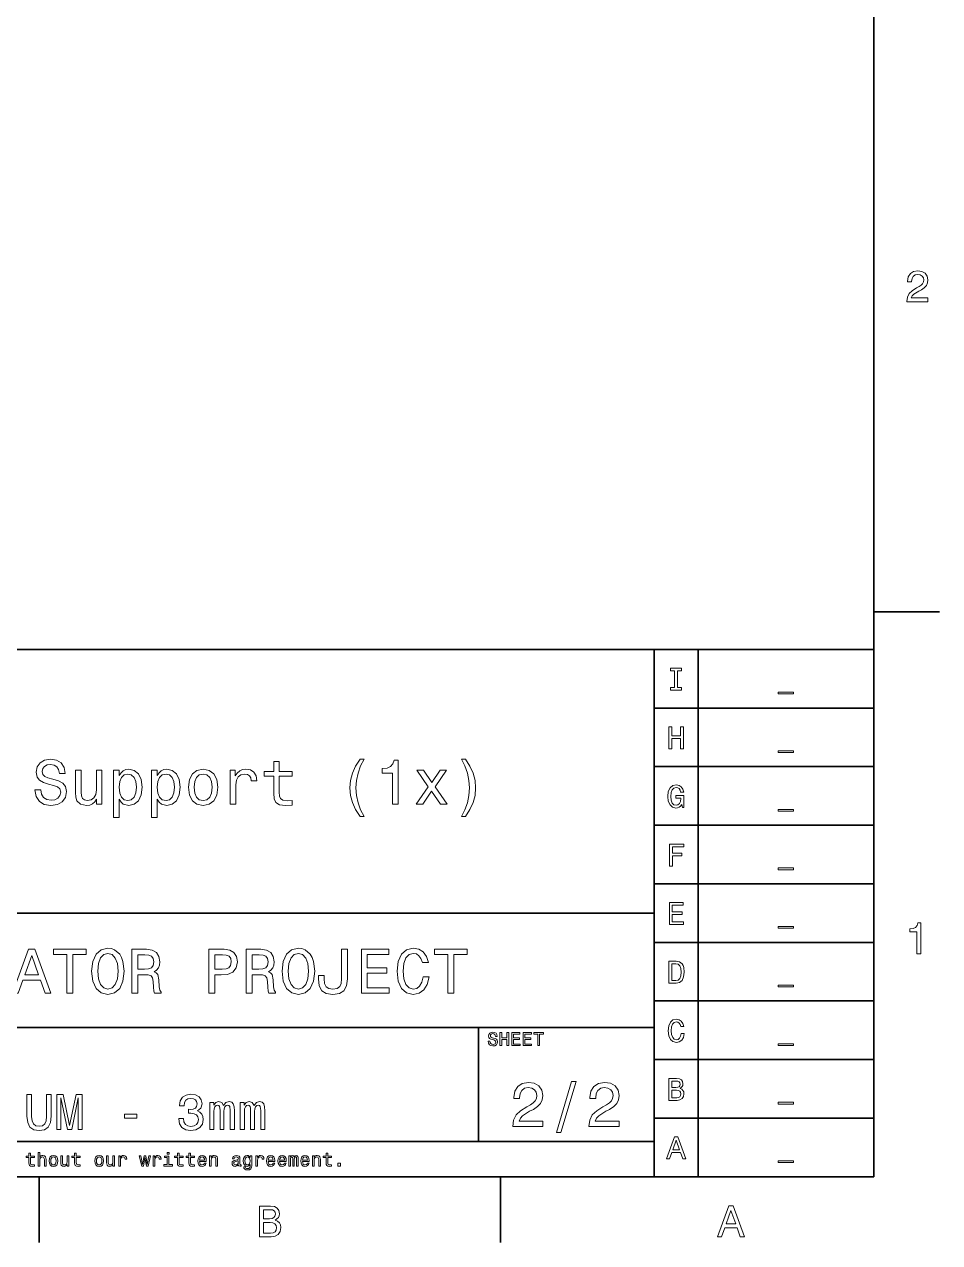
# Model space of a CAD drawing. Extents: x 0 to 420, y 0 to 297.
# Drawn here: x 313.3 to 417.5, y 2.5 to 141.1 of the extents above; entities that cross this region are included whole.
import ezdxf

# ---------------------------------------------------------------- set-up
doc = ezdxf.new("R2010")
doc.units = 0

msp = doc.modelspace()

# ---------------------------------------------------------------- linework, layer by layer
at = {"color": 7, "lineweight": 35}
for p, q in [((410, 10), (410, 287)), ((220, 70), (410, 70)), ((385, 10), (385, 70)), ((390, 10), (390, 70)), ((410, 70), (410, 10)), ((385, 63.333332), (410, 63.333332)), ((385, 56.666668), (410, 56.666668)), ((385, 50), (410, 50)), ((385, 43.333332), (410, 43.333332)), ((220, 40), (385, 40)), ((385, 36.666668), (410, 36.666668)), ((385, 30), (410, 30)), ((220, 27), (385, 27)), ((385, 23.333334), (410, 23.333334)), ((385, 16.666666), (410, 16.666666)), ((220, 14), (385, 14)), ((10, 10), (410, 10)), ((220, 10), (410, 10))]:
    msp.add_line(p, q, dxfattribs=at)
at = {"color": 7, "lineweight": 35, "ltscale": 0.1875}
for p, q in [((410, 74.300003), (417.5, 74.300003)), ((315, 10), (315, 2.5)), ((367.5, 10), (367.5, 2.5))]:
    msp.add_line(p, q, dxfattribs=at)
at = {"color": 7, "lineweight": 35, "ltscale": 0.325}
msp.add_line((365, 14), (365, 27), dxfattribs=at)
at = {"color": 7, "lineweight": 13}
for points in [[(413.76947, 109.566788), (416.175079, 109.566788), (416.175079, 110.000504), (414.273773, 110.000504), (414.3797, 110.237534), (414.561249, 110.434219), (415.121033, 110.79229), (415.418579, 110.943588), (415.751434, 111.160446), (415.988464, 111.412613), (416.124634, 111.710159), (416.175079, 112.048058), (416.089355, 112.471687), (415.852325, 112.804543), (415.489197, 113.016357), (415.020172, 113.092003), (414.536041, 113.006271), (414.167877, 112.769234), (413.930847, 112.390999), (413.850159, 111.891716), (413.850159, 111.821114), (414.309082, 111.821114), (414.309082, 111.861458), (414.354462, 112.204399), (414.490631, 112.456558), (414.707489, 112.617943), (414.994965, 112.673416), (415.287476, 112.622986), (415.504333, 112.496902), (415.645538, 112.300217), (415.695984, 112.053101), (415.660675, 111.821114), (415.56485, 111.624428), (415.403473, 111.452957), (415.181549, 111.301659), (414.884003, 111.140274), (414.389771, 110.827591), (414.041779, 110.494743), (413.835022, 110.091286), (413.76947, 109.581917)], [(387.33429, 65.659821), (386.873199, 65.659821), (386.873199, 65.357224), (388.126801, 65.357224), (388.126801, 65.659821), (387.66571, 65.659821), (387.66571, 67.554626), (388.126801, 67.554626), (388.126801, 67.857224), (386.873199, 67.857224), (386.873199, 67.554626), (387.33429, 67.554626)], [(399.132568, 65.140724), (399.132568, 64.938995), (400.867432, 64.938995), (400.867432, 65.140724)], [(386.664276, 58.690563), (386.999298, 58.690563), (386.999298, 59.864914), (388.000732, 59.864914), (388.000732, 58.690563), (388.332123, 58.690563), (388.332123, 61.190563), (388.000732, 61.190563), (388.000732, 60.171112), (386.999298, 60.171112), (386.999298, 61.190563), (386.664276, 61.190563)], [(399.132568, 58.474064), (399.132568, 58.272335), (400.867432, 58.272335), (400.867432, 58.474064)], [(315.187317, 54.030979), (314.531677, 54.030979), (314.675781, 53.267288), (315.036011, 52.70533), (315.590759, 52.366714), (316.340027, 52.244236), (317.082123, 52.359509), (317.636871, 52.67651), (317.989899, 53.17363), (318.119568, 53.82925), (318.011505, 54.420029), (317.708923, 54.801872), (317.218994, 55.054031), (316.563385, 55.241352), (316.001434, 55.378242), (315.634003, 55.536743), (315.425049, 55.767288), (315.360229, 56.127522), (315.425049, 56.451729), (315.612366, 56.696686), (315.900574, 56.862389), (316.296814, 56.920029), (316.700256, 56.84798), (317.017273, 56.653458), (317.226196, 56.32925), (317.327087, 55.889767), (317.982697, 55.889767), (317.982697, 55.904179), (317.867432, 56.581409), (317.528809, 57.085732), (316.995667, 57.402737), (316.275208, 57.510807), (315.62677, 57.402737), (315.122467, 57.100143), (314.798248, 56.631844), (314.682983, 56.026657), (314.776642, 55.486309), (315.050415, 55.118874), (315.482697, 54.873917), (316.073486, 54.6866), (316.657043, 54.520893), (317.096527, 54.362389), (317.363098, 54.131844), (317.456757, 53.757202), (317.3703, 53.375359), (317.146973, 53.087173), (316.80835, 52.907059), (316.368866, 52.849422), (315.878937, 52.928673), (315.504303, 53.159222), (315.266541, 53.533859)], [(341.707489, 55.579971), (341.707489, 53.64193), (341.750702, 53.015129), (341.952454, 52.582851), (342.355896, 52.330688), (343.040344, 52.244236), (343.789612, 52.280258), (343.789612, 52.827808), (343.242065, 52.78458), (342.744934, 52.842216), (342.478394, 53.022331), (342.363098, 53.324928), (342.341492, 53.75), (342.341492, 55.579971), (343.789612, 55.579971), (343.789612, 56.120316), (342.341492, 56.120316), (342.341492, 57.251438), (341.707489, 57.251438), (341.707489, 56.120316), (340.612396, 56.120316), (340.612396, 55.579971)], [(351.548981, 50.990631), (352.002869, 50.990631), (351.592224, 51.754322), (351.304016, 52.554031), (351.123901, 53.396973), (351.066284, 54.247116), (351.123901, 55.09726), (351.304016, 55.932995), (351.592224, 56.739914), (352.002869, 57.503601), (351.548981, 57.503601), (351.023041, 56.711094), (350.655609, 55.925793), (350.439484, 55.104465), (350.374634, 54.247116), (350.439484, 53.382565), (350.655609, 52.568443), (351.023041, 51.783138)], [(355.23053, 52.381123), (355.886169, 52.381123), (355.886169, 57.417145), (355.39624, 57.417145), (355.266571, 56.977665), (355.007202, 56.682274), (354.610962, 56.509365), (354.063385, 56.451729), (354.063385, 55.940201), (355.23053, 55.940201)], [(363.515839, 50.990631), (364.034576, 51.783138), (364.402008, 52.568443), (364.618134, 53.382565), (364.690186, 54.247116), (364.618134, 55.104465), (364.402008, 55.925793), (364.034576, 56.711094), (363.515839, 57.503601), (363.061951, 57.503601), (363.465393, 56.739914), (363.753601, 55.932995), (363.926514, 55.09726), (363.991333, 54.247116), (363.926514, 53.396973), (363.753601, 52.554031), (363.458191, 51.754322), (363.061951, 50.990631)], [(322.154175, 56.25), (321.520142, 56.25), (321.520142, 54.016571), (321.44812, 53.497837), (321.239166, 53.123196), (320.914978, 52.892651), (320.489899, 52.820602), (320.151276, 52.878242), (319.93515, 53.051151), (319.812653, 53.346542), (319.783844, 53.764408), (319.783844, 56.25), (319.149841, 56.25), (319.149841, 53.706772), (319.171448, 53.195244), (319.30835, 52.770172), (319.726196, 52.381123), (320.39624, 52.244236), (320.75647, 52.294666), (321.066254, 52.424351), (321.332825, 52.647694), (321.548981, 52.971901), (321.548981, 52.381123), (322.154175, 52.381123)], [(324.106628, 55.652016), (324.106628, 56.25), (323.472595, 56.25), (323.472595, 50.882565), (324.106628, 50.882565), (324.106628, 52.971901), (324.329956, 52.633286), (324.582123, 52.409943), (325.216125, 52.244236), (325.82132, 52.381123), (326.296814, 52.791786), (326.606628, 53.440201), (326.721893, 54.319164), (326.606628, 55.190922), (326.296814, 55.839336), (325.82132, 56.242794), (325.216125, 56.386887), (324.8703, 56.343658), (324.574921, 56.206772), (324.322754, 55.976223)], [(325.108063, 52.8134), (324.682983, 52.907059), (324.373169, 53.195244), (324.17865, 53.663544), (324.113831, 54.319164), (324.17865, 54.967579), (324.373169, 55.435879), (324.682983, 55.716858), (325.108063, 55.817722), (325.497101, 55.716858), (325.806915, 55.428673), (326.001434, 54.960373), (326.073486, 54.319164), (326.001434, 53.67075), (325.806915, 53.195244), (325.497101, 52.907059)], [(328.443787, 55.652016), (328.443787, 56.25), (327.809784, 56.25), (327.809784, 50.882565), (328.443787, 50.882565), (328.443787, 52.971901), (328.667145, 52.633286), (328.919312, 52.409943), (329.553314, 52.244236), (330.158478, 52.381123), (330.634003, 52.791786), (330.943787, 53.440201), (331.059082, 54.319164), (330.943787, 55.190922), (330.634003, 55.839336), (330.158478, 56.242794), (329.553314, 56.386887), (329.207489, 56.343658), (328.912079, 56.206772), (328.659943, 55.976223)], [(329.445221, 52.8134), (329.020172, 52.907059), (328.710358, 53.195244), (328.515839, 53.663544), (328.450989, 54.319164), (328.515839, 54.967579), (328.710358, 55.435879), (329.020172, 55.716858), (329.445221, 55.817722), (329.83429, 55.716858), (330.144073, 55.428673), (330.338593, 54.960373), (330.410645, 54.319164), (330.338593, 53.67075), (330.144073, 53.195244), (329.83429, 52.907059)], [(331.995667, 54.311958), (332.110931, 53.432995), (332.442352, 52.78458), (332.968292, 52.381123), (333.674347, 52.244236), (334.373199, 52.381123), (334.899109, 52.777374), (335.23053, 53.425793), (335.353027, 54.311958), (335.23053, 55.190922), (334.899109, 55.846542), (334.373199, 56.242794), (333.674347, 56.386887), (332.968292, 56.242794), (332.442352, 55.839336), (332.110931, 55.190922)], [(332.644073, 54.319164), (332.708923, 54.967579), (332.910645, 55.435879), (333.234863, 55.72406), (333.674347, 55.824928), (334.106628, 55.72406), (334.430817, 55.443081), (334.632568, 54.967579), (334.70459, 54.319164), (334.632568, 53.663544), (334.430817, 53.188038), (334.106628, 52.899853), (333.674347, 52.806194), (333.234863, 52.899853), (332.910645, 53.188038), (332.708923, 53.663544)], [(336.757904, 52.381123), (337.391907, 52.381123), (337.391907, 54.592937), (337.456757, 55.12608), (337.651276, 55.507923), (337.968292, 55.738472), (338.393372, 55.817722), (338.710358, 55.767288), (338.94812, 55.623199), (339.092224, 55.378242), (339.142639, 55.046829), (339.783844, 55.046829), (339.697388, 55.630402), (339.459656, 56.048271), (339.063385, 56.30043), (338.523041, 56.386887), (338.155609, 56.32925), (337.838623, 56.185158), (337.557617, 55.940201), (337.33429, 55.608788), (337.33429, 56.25), (336.757904, 56.25)], [(358.667145, 52.381123), (359.661377, 53.886887), (360.684418, 52.381123), (361.44812, 52.381123), (360.064819, 54.376801), (361.368866, 56.25), (360.634003, 56.25), (359.690186, 54.8451), (358.746399, 56.25), (357.997101, 56.25), (359.279541, 54.369595), (357.925049, 52.381123)], [(388.159241, 52.35891), (388.220459, 52.023895), (388.400574, 52.023895), (388.400574, 53.37476), (387.489197, 53.37476), (387.489197, 53.068565), (388.051147, 53.068565), (388.051147, 53.046951), (388.007935, 52.715538), (387.89267, 52.470581), (387.716156, 52.315681), (387.496399, 52.265251), (387.251434, 52.33009), (387.060516, 52.524616), (386.938049, 52.845222), (386.894806, 53.284702), (386.934448, 53.720581), (387.056915, 54.041187), (387.251434, 54.23571), (387.514404, 54.304153), (387.694519, 54.268131), (387.842224, 54.167267), (387.950287, 53.997959), (388.011536, 53.771015), (388.368164, 53.771015), (388.274506, 54.116837), (388.097992, 54.376202), (387.849426, 54.534702), (387.536041, 54.592339), (387.125366, 54.502281), (386.815552, 54.239311), (386.617432, 53.825047), (386.548981, 53.273895), (386.617432, 52.719139), (386.815552, 52.304874), (387.107361, 52.041908), (387.474792, 51.955452), (387.680115, 51.984268), (387.863831, 52.056316), (388.022339, 52.182396)], [(399.132568, 51.807396), (399.132568, 51.605667), (400.867432, 51.605667), (400.867432, 51.807396)], [(386.761536, 45.357231), (387.096558, 45.357231), (387.096558, 46.506367), (388.148407, 46.506367), (388.148407, 46.805359), (387.096558, 46.805359), (387.096558, 47.554638), (388.389771, 47.554638), (388.389771, 47.857231), (386.761536, 47.857231)], [(399.132568, 45.140732), (399.132568, 44.939003), (400.867432, 44.939003), (400.867432, 45.140732)], [(386.74353, 38.690563), (388.328522, 38.690563), (388.328522, 38.993156), (387.074921, 38.993156), (387.074921, 39.839699), (388.19165, 39.839699), (388.19165, 40.138691), (387.074921, 40.138691), (387.074921, 40.88797), (388.299713, 40.88797), (388.299713, 41.190563), (386.74353, 41.190563)], [(414.909241, 35.366787), (415.368164, 35.366787), (415.368164, 38.892002), (415.025208, 38.892002), (414.934448, 38.584366), (414.752899, 38.377594), (414.475525, 38.256557), (414.092224, 38.216209), (414.092224, 37.858143), (414.909241, 37.858143)], [(399.132568, 38.474064), (399.132568, 38.272335), (400.867432, 38.272335), (400.867432, 38.474064)], [(311.966858, 30.881124), (312.6297, 30.881124), (313.15564, 32.350864), (315.151306, 32.350864), (315.677246, 30.881124), (316.354462, 30.881124), (314.524506, 35.888329), (313.789642, 35.888329)], [(313.386169, 32.963257), (314.157074, 35.16787), (314.927948, 32.963257)], [(318.162842, 30.881124), (318.825653, 30.881124), (318.825653, 35.275936), (320.338623, 35.275936), (320.338623, 35.881126), (316.64267, 35.881126), (316.64267, 35.275936), (318.162842, 35.275936)], [(320.979828, 33.381126), (321.109528, 32.257206), (321.484161, 31.428675), (322.067719, 30.917147), (322.831421, 30.744236), (323.587891, 30.917147), (324.17868, 31.428675), (324.546112, 32.257206), (324.683014, 33.381126), (324.546112, 34.497841), (324.387604, 34.951729), (324.17868, 35.32637), (323.587891, 35.837898), (323.227661, 35.967579), (322.831421, 36.018013), (322.060516, 35.837898), (321.476959, 35.333572), (321.109528, 34.505043)], [(321.671478, 33.381126), (321.750732, 34.252884), (321.988464, 34.894093), (322.355927, 35.283142), (322.831421, 35.420029), (323.299713, 35.283142), (323.667145, 34.886887), (323.904907, 34.245678), (323.991364, 33.381126), (323.904907, 32.509365), (323.667145, 31.868156), (323.299713, 31.479107), (322.831421, 31.349424), (322.355927, 31.479107), (321.988464, 31.868156), (321.750732, 32.502163)], [(325.561951, 30.881124), (326.231995, 30.881124), (326.231995, 32.992077), (326.916443, 32.992077), (327.420746, 32.970463), (327.737762, 32.869598), (327.910675, 32.631844), (327.982727, 32.206772), (328.018738, 31.558357), (328.061951, 31.133286), (328.148438, 30.881124), (328.904907, 30.881124), (328.904907, 31.018013), (328.739197, 31.219742), (328.68158, 31.594381), (328.631134, 32.401299), (328.508667, 32.999279), (328.342957, 33.1866), (328.083588, 33.323486), (328.371765, 33.503601), (328.573486, 33.755764), (328.703186, 34.072765), (328.746399, 34.454613), (328.645538, 35.059799), (328.357361, 35.513687), (327.881836, 35.787464), (327.233429, 35.881126), (325.561951, 35.881126)], [(327.046112, 35.268734), (327.485596, 35.225506), (327.79541, 35.088615), (327.989929, 34.836456), (328.054749, 34.440201), (327.982727, 34.022335), (327.788208, 33.770172), (327.456787, 33.640491), (327.002899, 33.604469), (326.231995, 33.604469), (326.231995, 35.268734)], [(334.322784, 30.881124), (334.985596, 30.881124), (334.985596, 32.992077), (335.720459, 32.992077), (336.462555, 33.028099), (337.053314, 33.280258), (337.435181, 33.770172), (337.56485, 34.440201), (337.463989, 35.059799), (337.175812, 35.513687), (336.700287, 35.787464), (336.05188, 35.881126), (334.322784, 35.881126)], [(335.871765, 35.268734), (336.304047, 35.225506), (336.621033, 35.088615), (336.80838, 34.836456), (336.873199, 34.440201), (336.801147, 34.022335), (336.606628, 33.770172), (336.275238, 33.640491), (335.82135, 33.604469), (334.985596, 33.604469), (334.985596, 35.268734)], [(338.573486, 30.881124), (339.24353, 30.881124), (339.24353, 32.992077), (339.927979, 32.992077), (340.432281, 32.970463), (340.749298, 32.869598), (340.922211, 32.631844), (340.994263, 32.206772), (341.030273, 31.558357), (341.073486, 31.133286), (341.159943, 30.881124), (341.916443, 30.881124), (341.916443, 31.018013), (341.750732, 31.219742), (341.693085, 31.594381), (341.64267, 32.401299), (341.520172, 32.999279), (341.354492, 33.1866), (341.095123, 33.323486), (341.383301, 33.503601), (341.585022, 33.755764), (341.714722, 34.072765), (341.757935, 34.454613), (341.657074, 35.059799), (341.368896, 35.513687), (340.893372, 35.787464), (340.244965, 35.881126), (338.573486, 35.881126)], [(340.057648, 35.268734), (340.497131, 35.225506), (340.806915, 35.088615), (341.001465, 34.836456), (341.066284, 34.440201), (340.994263, 34.022335), (340.799713, 33.770172), (340.468323, 33.640491), (340.014404, 33.604469), (339.24353, 33.604469), (339.24353, 35.268734)], [(342.66571, 33.381126), (342.79541, 32.257206), (343.170044, 31.428675), (343.753601, 30.917147), (344.517303, 30.744236), (345.273804, 30.917147), (345.864563, 31.428675), (346.231995, 32.257206), (346.368896, 33.381126), (346.231995, 34.497841), (346.073486, 34.951729), (345.864563, 35.32637), (345.273804, 35.837898), (344.913574, 35.967579), (344.517303, 36.018013), (343.746399, 35.837898), (343.162842, 35.333572), (342.79541, 34.505043)], [(343.357361, 33.381126), (343.436615, 34.252884), (343.674377, 34.894093), (344.041809, 35.283142), (344.517303, 35.420029), (344.985596, 35.283142), (345.353027, 34.886887), (345.59079, 34.245678), (345.677246, 33.381126), (345.59079, 32.509365), (345.353027, 31.868156), (344.985596, 31.479107), (344.517303, 31.349424), (344.041809, 31.479107), (343.674377, 31.868156), (343.436615, 32.502163)], [(349.430847, 32.538185), (349.380432, 32.005043), (349.229126, 31.637609), (348.919312, 31.414267), (348.443817, 31.349424), (347.975525, 31.414267), (347.66571, 31.623199), (347.485596, 31.990635), (347.435181, 32.523777), (347.449585, 32.884007), (346.801178, 32.884007), (346.786743, 32.516571), (346.87323, 31.71686), (347.16861, 31.162104), (347.680115, 30.852306), (348.436615, 30.744236), (349.185883, 30.852306), (349.697418, 31.162104), (349.992798, 31.709654), (350.086487, 32.509365), (350.086487, 35.881126), (349.430847, 35.881126)], [(351.67868, 30.881124), (354.848724, 30.881124), (354.848724, 31.486311), (352.341522, 31.486311), (352.341522, 33.179394), (354.574951, 33.179394), (354.574951, 33.777378), (352.341522, 33.777378), (352.341522, 35.275936), (354.791077, 35.275936), (354.791077, 35.881126), (351.67868, 35.881126)], [(358.695984, 32.739914), (358.55188, 32.134727), (358.314148, 31.70245), (357.982727, 31.435879), (357.593689, 31.349424), (357.125366, 31.479107), (356.757935, 31.868156), (356.513, 32.502163), (356.433716, 33.381126), (356.513, 34.252884), (356.750732, 34.894093), (357.118164, 35.283142), (357.593689, 35.420029), (357.939514, 35.347984), (358.234894, 35.146255), (358.465424, 34.822048), (358.623932, 34.375362), (359.30838, 34.375362), (359.092224, 35.059799), (358.71759, 35.578529), (358.206055, 35.902737), (357.593689, 36.018013), (356.829987, 35.837898), (356.246399, 35.333572), (355.871765, 34.505043), (355.742096, 33.381126), (355.871765, 32.257206), (356.246399, 31.428675), (356.829987, 30.917147), (357.593689, 30.744236), (358.263702, 30.881124), (358.804047, 31.262968), (359.185883, 31.889771), (359.387634, 32.739914)], [(361.534607, 30.881124), (362.197418, 30.881124), (362.197418, 35.275936), (363.710388, 35.275936), (363.710388, 35.881126), (360.014404, 35.881126), (360.014404, 35.275936), (361.534607, 35.275936)], [(387.496399, 34.523895), (386.664276, 34.523895), (386.664276, 32.023895), (387.496399, 32.023895), (387.889038, 32.103146), (388.180847, 32.344501), (388.360962, 32.737152), (388.425812, 33.273895), (388.368164, 33.821445), (388.296112, 34.037582), (388.195251, 34.210495), (387.903473, 34.444645), (387.712555, 34.502281)], [(387.471191, 34.224903), (387.744965, 34.170868), (387.932281, 34.005165), (388.043945, 33.709774), (388.079987, 33.273895), (388.040344, 32.852425), (387.92868, 32.557037), (387.737762, 32.380524), (387.471191, 32.322887), (386.999298, 32.322887), (386.999298, 34.224903)], [(399.132568, 31.807396), (399.132568, 31.605667), (400.867432, 31.605667), (400.867432, 31.807396)], [(388.083588, 26.286623), (388.011536, 25.984028), (387.89267, 25.767891), (387.726959, 25.634605), (387.53244, 25.591377), (387.298279, 25.656219), (387.114563, 25.850742), (386.992065, 26.167746), (386.952454, 26.607227), (386.992065, 27.043106), (387.110962, 27.363712), (387.294678, 27.558235), (387.53244, 27.62668), (387.705322, 27.590656), (387.853027, 27.489792), (387.968292, 27.327688), (388.047546, 27.104345), (388.389771, 27.104345), (388.281708, 27.446564), (388.094391, 27.705931), (387.838623, 27.868034), (387.53244, 27.925671), (387.150574, 27.835613), (386.858795, 27.583452), (386.671478, 27.169188), (386.606628, 26.607227), (386.671478, 26.045267), (386.858795, 25.631002), (387.150574, 25.375238), (387.53244, 25.288784), (387.867432, 25.357227), (388.137604, 25.548149), (388.328522, 25.861549), (388.429413, 26.286623)], [(366.309082, 25.413544), (366.112396, 25.413544), (366.155609, 25.184437), (366.263702, 25.015848), (366.430115, 24.914265), (366.654907, 24.87752), (366.877533, 24.912102), (367.043945, 25.007204), (367.149841, 25.15634), (367.188751, 25.353025), (367.156342, 25.530258), (367.065552, 25.644812), (366.918579, 25.720461), (366.721893, 25.776655), (366.553314, 25.817722), (366.443085, 25.865273), (366.380402, 25.934437), (366.360962, 26.042505), (366.380402, 26.139769), (366.436584, 26.213255), (366.523041, 26.262968), (366.641937, 26.280258), (366.76297, 26.258644), (366.858063, 26.200287), (366.920746, 26.103025), (366.951019, 25.97118), (367.147705, 25.97118), (367.147705, 25.975504), (367.113098, 26.178673), (367.011536, 26.329969), (366.851593, 26.425072), (366.635437, 26.457491), (366.440918, 26.425072), (366.289612, 26.334293), (366.192352, 26.193804), (366.157776, 26.012247), (366.185883, 25.850143), (366.268005, 25.739912), (366.397705, 25.666426), (366.574921, 25.610229), (366.75, 25.560518), (366.881836, 25.512968), (366.961823, 25.443804), (366.989899, 25.331411), (366.963989, 25.216858), (366.896973, 25.130402), (366.79538, 25.076368), (366.663544, 25.059076), (366.516571, 25.082851), (366.404175, 25.152016), (366.332855, 25.264408)], [(367.450287, 24.918587), (367.651306, 24.918587), (367.651306, 25.623198), (368.252167, 25.623198), (368.252167, 24.918587), (368.451019, 24.918587), (368.451019, 26.418587), (368.252167, 26.418587), (368.252167, 25.806915), (367.651306, 25.806915), (367.651306, 26.418587), (367.450287, 26.418587)], [(368.798981, 24.918587), (369.75, 24.918587), (369.75, 25.100143), (368.997833, 25.100143), (368.997833, 25.608068), (369.667877, 25.608068), (369.667877, 25.787462), (368.997833, 25.787462), (368.997833, 26.23703), (369.732697, 26.23703), (369.732697, 26.418587), (368.798981, 26.418587)], [(370.100159, 24.918587), (371.051147, 24.918587), (371.051147, 25.100143), (370.298981, 25.100143), (370.298981, 25.608068), (370.969025, 25.608068), (370.969025, 25.787462), (370.298981, 25.787462), (370.298981, 26.23703), (371.033875, 26.23703), (371.033875, 26.418587), (370.100159, 26.418587)], [(371.755768, 24.918587), (371.95462, 24.918587), (371.95462, 26.23703), (372.408508, 26.23703), (372.408508, 26.418587), (371.299713, 26.418587), (371.299713, 26.23703), (371.755768, 26.23703)], [(399.132568, 25.14073), (399.132568, 24.939001), (400.867432, 24.939001), (400.867432, 25.14073)], [(373.876068, 15.030259), (374.373199, 15.030259), (376.116699, 20.837175), (375.612396, 20.837175)], [(387.950287, 20.041426), (388.202454, 20.250359), (388.267303, 20.39085), (388.28891, 20.563761), (388.242065, 20.833933), (388.101593, 21.028458), (387.874634, 21.147333), (387.557648, 21.190561), (386.667877, 21.190561), (386.667877, 18.690561), (387.608063, 18.690561), (387.943085, 18.740993), (388.19165, 18.888687), (388.346558, 19.122837), (388.400574, 19.43984), (388.368164, 19.652376), (388.281708, 19.82889), (388.141205, 19.958572)], [(387.489197, 20.153097), (386.999298, 20.153097), (386.999298, 20.891569), (387.518005, 20.891569), (387.712555, 20.869957), (387.849426, 20.805115), (387.932281, 20.693443), (387.96109, 20.527737), (387.92868, 20.36203), (387.842224, 20.246758), (387.694519, 20.174711)], [(368.904907, 15.700288), (372.341492, 15.700288), (372.341492, 16.319885), (369.625366, 16.319885), (369.776642, 16.658501), (370.036011, 16.939482), (370.835724, 17.451008), (371.260803, 17.667147), (371.736298, 17.976944), (372.074921, 18.337175), (372.26944, 18.762247), (372.341492, 19.244957), (372.219025, 19.850143), (371.880402, 20.325647), (371.361664, 20.628242), (370.69165, 20.736311), (370, 20.613832), (369.47406, 20.275215), (369.135437, 19.734871), (369.020172, 19.021614), (369.020172, 18.92075), (369.675781, 18.92075), (369.675781, 18.978386), (369.740631, 19.4683), (369.93515, 19.828529), (370.244965, 20.059078), (370.655609, 20.138329), (371.073486, 20.066282), (371.38327, 19.886166), (371.585022, 19.605186), (371.657043, 19.252161), (371.606628, 18.92075), (371.469727, 18.639769), (371.239197, 18.394812), (370.92218, 18.178675), (370.497101, 17.948126), (369.791077, 17.50144), (369.293945, 17.025936), (368.998566, 16.449568), (368.904907, 15.721902)], [(377.579254, 15.700288), (381.015839, 15.700288), (381.015839, 16.319885), (378.299713, 16.319885), (378.451019, 16.658501), (378.710358, 16.939482), (379.510071, 17.451008), (379.93515, 17.667147), (380.410645, 17.976944), (380.749268, 18.337175), (380.943787, 18.762247), (381.015839, 19.244957), (380.893372, 19.850143), (380.554749, 20.325647), (380.036011, 20.628242), (379.365997, 20.736311), (378.674347, 20.613832), (378.148407, 20.275215), (377.809784, 19.734871), (377.694519, 19.021614), (377.694519, 18.92075), (378.350128, 18.92075), (378.350128, 18.978386), (378.414978, 19.4683), (378.609497, 19.828529), (378.919312, 20.059078), (379.329956, 20.138329), (379.747833, 20.066282), (380.057617, 19.886166), (380.259369, 19.605186), (380.331421, 19.252161), (380.280975, 18.92075), (380.144073, 18.639769), (379.913544, 18.394812), (379.596527, 18.178675), (379.171478, 17.948126), (378.465424, 17.50144), (377.968292, 17.025936), (377.672913, 16.449568), (377.579254, 15.721902)], [(387.568451, 18.989553), (386.999298, 18.989553), (386.999298, 19.850504), (387.536041, 19.850504), (387.76297, 19.825287), (387.925079, 19.74964), (388.022339, 19.619957), (388.054749, 19.432636), (388.022339, 19.234509), (387.932281, 19.097622), (387.780975, 19.014769)], [(313.622467, 16.881844), (313.703156, 16.161383), (313.956757, 15.648415), (314.38327, 15.354466), (314.999969, 15.25072), (315.610931, 15.354466), (316.037445, 15.648415), (316.291046, 16.155619), (316.377502, 16.881844), (316.377502, 19.360229), (315.841492, 19.360229), (315.841492, 16.853025), (315.789612, 16.363111), (315.633972, 16.011528), (315.368866, 15.804034), (314.999969, 15.73487), (314.619568, 15.804034), (314.354462, 16.011528), (314.198822, 16.357349), (314.15271, 16.853025), (314.15271, 19.360229), (313.622467, 19.360229)], [(317.028809, 15.36023), (317.472595, 15.36023), (317.472595, 18.991354), (318.221893, 15.36023), (318.71756, 15.36023), (319.46109, 18.991354), (319.46109, 15.36023), (319.910645, 15.36023), (319.910645, 19.360229), (319.207458, 19.360229), (318.469727, 15.832853), (317.737732, 19.360229), (317.028809, 19.360229)], [(330.89624, 16.616714), (330.89624, 16.576368), (330.988464, 16.023054), (331.259338, 15.608069), (331.685852, 15.342939), (332.250702, 15.244957), (332.850128, 15.342939), (333.299683, 15.596541), (333.587891, 16), (333.69162, 16.518732), (333.645508, 16.858789), (333.518707, 17.135447), (333.311218, 17.348703), (333.034576, 17.504322), (333.40921, 17.815561), (333.541779, 18.311239), (333.455322, 18.760807), (333.207458, 19.100864), (332.804016, 19.314121), (332.250702, 19.38905), (331.731964, 19.296829), (331.33429, 19.043228), (331.074921, 18.639769), (330.988464, 18.103746), (330.988464, 18.0634), (331.501434, 18.0634), (331.547546, 18.432276), (331.697388, 18.697407), (331.939453, 18.858789), (332.27951, 18.916426), (332.579224, 18.870317), (332.798248, 18.749279), (332.930817, 18.553314), (332.982697, 18.288185), (332.930817, 18.005764), (332.79248, 17.815561), (332.550415, 17.700289), (332.221893, 17.665707), (331.997101, 17.671471), (331.997101, 17.216139), (332.27951, 17.227665), (332.642639, 17.175793), (332.913513, 17.037464), (333.074921, 16.812679), (333.132538, 16.518732), (333.069153, 16.184439), (332.902008, 15.9366), (332.636871, 15.78098), (332.285278, 15.729107), (331.92218, 15.786743), (331.657043, 15.959654), (331.489899, 16.236311), (331.426483, 16.616714)], [(334.423615, 15.36023), (334.890472, 15.36023), (334.890472, 17.429394), (334.919281, 17.740633), (335.005737, 17.965418), (335.138306, 18.097982), (335.311218, 18.149857), (335.449554, 18.103746), (335.541779, 17.988472), (335.587891, 17.792507), (335.605164, 17.533142), (335.605164, 15.36023), (336.043213, 15.36023), (336.043213, 17.429394), (336.072021, 17.734871), (336.158478, 17.959654), (336.296814, 18.097982), (336.469727, 18.149857), (336.608063, 18.103746), (336.700256, 17.988472), (336.757904, 17.533142), (336.757904, 15.36023), (337.224762, 15.36023), (337.224762, 17.498558), (337.195953, 17.942364), (337.103729, 18.282421), (336.919281, 18.489914), (336.619568, 18.564842), (336.268005, 18.449568), (335.997101, 18.115273), (335.783844, 18.443804), (335.426514, 18.564842), (335.097961, 18.449568), (334.873169, 18.126801), (334.873169, 18.455332), (334.423615, 18.455332)], [(337.893372, 15.36023), (338.360229, 15.36023), (338.360229, 17.429394), (338.389038, 17.740633), (338.475494, 17.965418), (338.608063, 18.097982), (338.780975, 18.149857), (338.919281, 18.103746), (339.011505, 17.988472), (339.057617, 17.792507), (339.074921, 17.533142), (339.074921, 15.36023), (339.512939, 15.36023), (339.512939, 17.429394), (339.541779, 17.734871), (339.628235, 17.959654), (339.766541, 18.097982), (339.939453, 18.149857), (340.077789, 18.103746), (340.170013, 17.988472), (340.227661, 17.533142), (340.227661, 15.36023), (340.694519, 15.36023), (340.694519, 17.498558), (340.66568, 17.942364), (340.573486, 18.282421), (340.389038, 18.489914), (340.089325, 18.564842), (339.737732, 18.449568), (339.466858, 18.115273), (339.253601, 18.443804), (338.89624, 18.564842), (338.567719, 18.449568), (338.342926, 18.126801), (338.342926, 18.455332), (337.893372, 18.455332)], [(399.132568, 18.474064), (399.132568, 18.272335), (400.867432, 18.272335), (400.867432, 18.474064)], [(324.711792, 16.680115), (326.106598, 16.680115), (326.106598, 17.135447), (324.711792, 17.135447)], [(386.404907, 12.023895), (386.736328, 12.023895), (386.999298, 12.758765), (387.997131, 12.758765), (388.260101, 12.023895), (388.598694, 12.023895), (387.683716, 14.527497), (387.316284, 14.527497)], [(387.114563, 13.064961), (387.5, 14.167267), (387.885437, 13.064961)], [(313.840088, 12.173991), (313.840088, 11.59258), (313.853058, 11.404539), (313.913574, 11.274856), (314.034607, 11.199207), (314.239929, 11.173271), (314.464722, 11.184078), (314.464722, 11.348343), (314.300446, 11.335375), (314.151306, 11.352666), (314.07135, 11.4067), (314.036774, 11.497478), (314.030273, 11.625), (314.030273, 12.173991), (314.464722, 12.173991), (314.464722, 12.336096), (314.030273, 12.336096), (314.030273, 12.675432), (313.840088, 12.675432), (313.840088, 12.336096), (313.511536, 12.336096), (313.511536, 12.173991)], [(314.8862, 11.214337), (315.076385, 11.214337), (315.076385, 11.884366), (315.095856, 12.037825), (315.158508, 12.150216), (315.255798, 12.21938), (315.385468, 12.245317), (315.489227, 12.223703), (315.554077, 12.165346), (315.586487, 12.068084), (315.59729, 11.938401), (315.59729, 11.214337), (315.787476, 11.214337), (315.787476, 11.977305), (315.778839, 12.130764), (315.739929, 12.258286), (315.612427, 12.375), (315.413574, 12.416066), (315.305481, 12.400937), (315.212555, 12.359871), (315.134766, 12.295029), (315.076385, 12.206412), (315.076385, 12.766211), (314.8862, 12.766211)], [(319.044708, 12.173991), (319.044708, 11.59258), (319.057678, 11.404539), (319.118195, 11.274856), (319.239227, 11.199207), (319.44455, 11.173271), (319.669342, 11.184078), (319.669342, 11.348343), (319.505066, 11.335375), (319.355957, 11.352666), (319.27597, 11.4067), (319.241394, 11.497478), (319.234894, 11.625), (319.234894, 12.173991), (319.669342, 12.173991), (319.669342, 12.336096), (319.234894, 12.336096), (319.234894, 12.675432), (319.044708, 12.675432), (319.044708, 12.336096), (318.716187, 12.336096), (318.716187, 12.173991)], [(329.786804, 12.766211), (329.585785, 12.766211), (329.585785, 12.550073), (329.786804, 12.550073)], [(330.755096, 12.173991), (330.755096, 11.59258), (330.768066, 11.404539), (330.828583, 11.274856), (330.949615, 11.199207), (331.154968, 11.173271), (331.37973, 11.184078), (331.37973, 11.348343), (331.215454, 11.335375), (331.066345, 11.352666), (330.986359, 11.4067), (330.951782, 11.497478), (330.945313, 11.625), (330.945313, 12.173991), (331.37973, 12.173991), (331.37973, 12.336096), (330.945313, 12.336096), (330.945313, 12.675432), (330.755096, 12.675432), (330.755096, 12.336096), (330.426575, 12.336096), (330.426575, 12.173991)], [(332.056244, 12.173991), (332.056244, 11.59258), (332.069214, 11.404539), (332.12973, 11.274856), (332.250793, 11.199207), (332.456116, 11.173271), (332.680908, 11.184078), (332.680908, 11.348343), (332.516632, 11.335375), (332.367493, 11.352666), (332.287537, 11.4067), (332.25293, 11.497478), (332.24646, 11.625), (332.24646, 12.173991), (332.680908, 12.173991), (332.680908, 12.336096), (332.24646, 12.336096), (332.24646, 12.675432), (332.056244, 12.675432), (332.056244, 12.336096), (331.727722, 12.336096), (331.727722, 12.173991)], [(347.670105, 12.173991), (347.670105, 11.59258), (347.683075, 11.404539), (347.743591, 11.274856), (347.864624, 11.199207), (348.069977, 11.173271), (348.294739, 11.184078), (348.294739, 11.348343), (348.130493, 11.335375), (347.981354, 11.352666), (347.901367, 11.4067), (347.866791, 11.497478), (347.860321, 11.625), (347.860321, 12.173991), (348.294739, 12.173991), (348.294739, 12.336096), (347.860321, 12.336096), (347.860321, 12.675432), (347.670105, 12.675432), (347.670105, 12.336096), (347.341583, 12.336096), (347.341583, 12.173991)], [(316.131165, 11.793588), (316.165741, 11.5299), (316.265167, 11.335375), (316.422943, 11.214337), (316.634766, 11.173271), (316.844421, 11.214337), (317.002197, 11.333214), (317.101624, 11.527738), (317.138367, 11.793588), (317.101624, 12.057277), (317.002197, 12.253963), (316.844421, 12.372839), (316.634766, 12.416066), (316.422943, 12.372839), (316.265167, 12.251801), (316.165741, 12.057277)], [(316.325684, 11.79575), (316.345123, 11.990274), (316.40564, 12.130764), (316.502899, 12.217219), (316.634766, 12.247478), (316.764435, 12.217219), (316.861694, 12.132925), (316.922211, 11.990274), (316.943848, 11.79575), (316.922211, 11.599064), (316.861694, 11.456412), (316.764435, 11.369957), (316.634766, 11.341859), (316.502899, 11.369957), (316.40564, 11.456412), (316.345123, 11.599064)], [(318.383301, 12.375), (318.193115, 12.375), (318.193115, 11.704971), (318.171509, 11.549352), (318.108826, 11.43696), (318.011566, 11.367796), (317.884033, 11.346182), (317.78244, 11.363473), (317.71759, 11.415346), (317.680847, 11.503963), (317.672211, 11.629323), (317.672211, 12.375), (317.482025, 12.375), (317.482025, 11.612032), (317.488495, 11.458573), (317.529572, 11.331052), (317.654938, 11.214337), (317.855927, 11.173271), (317.963989, 11.188401), (318.056946, 11.227305), (318.136902, 11.294309), (318.201752, 11.391571), (318.201752, 11.214337), (318.383301, 11.214337)], [(321.335754, 11.793588), (321.370361, 11.5299), (321.469788, 11.335375), (321.627563, 11.214337), (321.839355, 11.173271), (322.049011, 11.214337), (322.206818, 11.333214), (322.306213, 11.527738), (322.342987, 11.793588), (322.306213, 12.057277), (322.206818, 12.253963), (322.049011, 12.372839), (321.839355, 12.416066), (321.627563, 12.372839), (321.469788, 12.251801), (321.370361, 12.057277)], [(321.530304, 11.79575), (321.549744, 11.990274), (321.61026, 12.130764), (321.70752, 12.217219), (321.839355, 12.247478), (321.969055, 12.217219), (322.066315, 12.132925), (322.126831, 11.990274), (322.148438, 11.79575), (322.126831, 11.599064), (322.066315, 11.456412), (321.969055, 11.369957), (321.839355, 11.341859), (321.70752, 11.369957), (321.61026, 11.456412), (321.549744, 11.599064)], [(323.587952, 12.375), (323.397736, 12.375), (323.397736, 11.704971), (323.376129, 11.549352), (323.313446, 11.43696), (323.216187, 11.367796), (323.088654, 11.346182), (322.987061, 11.363473), (322.922241, 11.415346), (322.885498, 11.503963), (322.876831, 11.629323), (322.876831, 12.375), (322.686646, 12.375), (322.686646, 11.612032), (322.693115, 11.458573), (322.734192, 11.331052), (322.859558, 11.214337), (323.060547, 11.173271), (323.16864, 11.188401), (323.261566, 11.227305), (323.341553, 11.294309), (323.406372, 11.391571), (323.406372, 11.214337), (323.587952, 11.214337)], [(324.065613, 11.214337), (324.255798, 11.214337), (324.255798, 11.877882), (324.275269, 12.037825), (324.333618, 12.152378), (324.428711, 12.221542), (324.556244, 12.245317), (324.651337, 12.230187), (324.722656, 12.18696), (324.7659, 12.113473), (324.781006, 12.01405), (324.973389, 12.01405), (324.947449, 12.189121), (324.876129, 12.314482), (324.757263, 12.39013), (324.595154, 12.416066), (324.484924, 12.398775), (324.389801, 12.355548), (324.305511, 12.282061), (324.238525, 12.182637), (324.238525, 12.375), (324.065613, 12.375)], [(326.871094, 11.214337), (327.044006, 12.199928), (327.216919, 11.214337), (327.398468, 11.214337), (327.683777, 12.375), (327.500061, 12.375), (327.307678, 11.389409), (327.136932, 12.375), (326.948883, 12.375), (326.778137, 11.389409), (326.585785, 12.375), (326.404236, 12.375), (326.689514, 11.214337)], [(327.969055, 11.214337), (328.159271, 11.214337), (328.159271, 11.877882), (328.178711, 12.037825), (328.237091, 12.152378), (328.332184, 12.221542), (328.459717, 12.245317), (328.55481, 12.230187), (328.626129, 12.18696), (328.669373, 12.113473), (328.684479, 12.01405), (328.876831, 12.01405), (328.850922, 12.189121), (328.779602, 12.314482), (328.660706, 12.39013), (328.498596, 12.416066), (328.388367, 12.398775), (328.293274, 12.355548), (328.208984, 12.282061), (328.141968, 12.182637), (328.141968, 12.375), (327.969055, 12.375)], [(329.780304, 11.37428), (329.780304, 12.336096), (329.29184, 12.336096), (329.29184, 12.173991), (329.590118, 12.173991), (329.590118, 11.37428), (329.20105, 11.37428), (329.20105, 11.214337), (330.173676, 11.214337), (330.173676, 11.37428)], [(333.268799, 11.739553), (334.029602, 11.739553), (334.031769, 11.82817), (333.997192, 12.076729), (333.902069, 12.262609), (333.750793, 12.375), (333.549774, 12.416066), (333.353088, 12.372839), (333.201782, 12.251801), (333.104523, 12.055116), (333.069946, 11.79575), (333.102356, 11.5299), (333.199615, 11.335375), (333.348755, 11.214337), (333.543274, 11.173271), (333.711884, 11.201369), (333.85022, 11.274856), (333.951782, 11.391571), (334.010132, 11.547191), (333.822113, 11.547191), (333.783203, 11.460735), (333.72699, 11.395893), (333.567078, 11.34402), (333.443848, 11.367796), (333.350922, 11.443444), (333.290405, 11.566643), (333.268799, 11.733069)], [(333.268799, 11.899496), (333.292572, 12.048632), (333.350922, 12.158862), (333.439545, 12.225864), (333.556244, 12.24964), (333.670807, 12.225864), (333.75943, 12.158862), (333.813477, 12.048632), (333.832916, 11.899496)], [(334.403503, 11.214337), (334.593719, 11.214337), (334.593719, 11.884366), (334.613159, 12.037825), (334.675842, 12.150216), (334.773132, 12.21938), (334.902802, 12.245317), (335.006531, 12.223703), (335.071381, 12.165346), (335.103821, 12.068084), (335.114624, 11.938401), (335.114624, 11.214337), (335.30481, 11.214337), (335.30481, 11.977305), (335.296173, 12.130764), (335.257263, 12.258286), (335.129761, 12.375), (334.930908, 12.416066), (334.820679, 12.400937), (334.727722, 12.359871), (334.647766, 12.290707), (334.585083, 12.197767), (334.585083, 12.375), (334.403503, 12.375)], [(337.695313, 11.365634), (337.695313, 11.35915), (337.706116, 11.285663), (337.738525, 11.233789), (337.874695, 11.192723), (337.980621, 11.210014), (337.980621, 11.356989), (337.935242, 11.350505), (337.874695, 11.378602), (337.863892, 11.465057), (337.863892, 12.065923), (337.837952, 12.21938), (337.762329, 12.32745), (337.630463, 12.392291), (337.44458, 12.416066), (337.263031, 12.39013), (337.129028, 12.316643), (337.044739, 12.202089), (337.016632, 12.050793), (337.016632, 12.037825), (337.187378, 12.037825), (337.202515, 12.128603), (337.250061, 12.193444), (337.327881, 12.232349), (337.43811, 12.247478), (337.544006, 12.236671), (337.619659, 12.204251), (337.665039, 12.148055), (337.680176, 12.070245), (337.671539, 11.979467), (337.636963, 11.934078), (337.550507, 11.912464), (337.388397, 11.895173), (337.202515, 11.856268), (337.070679, 11.787104), (336.992859, 11.679035), (336.969086, 11.519093), (336.990692, 11.376441), (337.057709, 11.270534), (337.165771, 11.20353), (337.314911, 11.179755), (337.51593, 11.225144)], [(337.673706, 11.620677), (337.647766, 11.508286), (337.578613, 11.42183), (337.474854, 11.365634), (337.347321, 11.346182), (337.265198, 11.356989), (337.206848, 11.391571), (337.170105, 11.452089), (337.159302, 11.536384), (337.167938, 11.612032), (337.202515, 11.666066), (337.340851, 11.726585), (337.51593, 11.752522), (337.673706, 11.804395)], [(339.210449, 11.266211), (339.210449, 12.375), (339.02887, 12.375), (339.02887, 12.18696), (338.879761, 12.357709), (338.788971, 12.400937), (338.687378, 12.416066), (338.503662, 12.372839), (338.361023, 12.251801), (338.268066, 12.057277), (338.235657, 11.79575), (338.268066, 11.532061), (338.361023, 11.337536), (338.503662, 11.214337), (338.687378, 11.173271), (338.791138, 11.188401), (338.877594, 11.227305), (339.02887, 11.391571), (339.02887, 11.227305), (339.011597, 11.097623), (338.96405, 11.004683), (338.87326, 10.950648), (338.737091, 10.931196), (338.618225, 10.944164), (338.533936, 10.976585), (338.484222, 11.032782), (338.469086, 11.10843), (338.28537, 11.10843), (338.28537, 11.099784), (338.313477, 10.961455), (338.399933, 10.857709), (338.538269, 10.790707), (338.726288, 10.766931), (338.95108, 10.799352), (339.10022, 10.89013), (339.184509, 11.047911)], [(338.432343, 11.79575), (338.451782, 11.988112), (338.510162, 12.130764), (338.600922, 12.215057), (338.721985, 12.245317), (338.849487, 12.215057), (338.94458, 12.130764), (339.00293, 11.988112), (339.024567, 11.79575), (339.00293, 11.599064), (338.94458, 11.458573), (338.849487, 11.372118), (338.721985, 11.34402), (338.600922, 11.372118), (338.510162, 11.458573), (338.451782, 11.601225)], [(339.679474, 11.214337), (339.869659, 11.214337), (339.869659, 11.877882), (339.889099, 12.037825), (339.947479, 12.152378), (340.042572, 12.221542), (340.170105, 12.245317), (340.265198, 12.230187), (340.336517, 12.18696), (340.379761, 12.113473), (340.394897, 12.01405), (340.58725, 12.01405), (340.56131, 12.189121), (340.48999, 12.314482), (340.371094, 12.39013), (340.208984, 12.416066), (340.098755, 12.398775), (340.003662, 12.355548), (339.919373, 12.282061), (339.852356, 12.182637), (339.852356, 12.375), (339.679474, 12.375)], [(341.075714, 11.739553), (341.836517, 11.739553), (341.838684, 11.82817), (341.804108, 12.076729), (341.709015, 12.262609), (341.557709, 12.375), (341.356689, 12.416066), (341.160004, 12.372839), (341.008728, 12.251801), (340.911438, 12.055116), (340.876862, 11.79575), (340.909302, 11.5299), (341.006561, 11.335375), (341.155701, 11.214337), (341.35022, 11.173271), (341.518799, 11.201369), (341.657135, 11.274856), (341.758728, 11.391571), (341.817078, 11.547191), (341.629028, 11.547191), (341.590118, 11.460735), (341.533936, 11.395893), (341.373993, 11.34402), (341.250793, 11.367796), (341.157837, 11.443444), (341.097351, 11.566643), (341.075714, 11.733069)], [(341.075714, 11.899496), (341.099487, 12.048632), (341.157837, 12.158862), (341.24646, 12.225864), (341.36319, 12.24964), (341.477722, 12.225864), (341.566345, 12.158862), (341.620392, 12.048632), (341.639832, 11.899496)], [(342.376892, 11.739553), (343.137695, 11.739553), (343.139832, 11.82817), (343.105255, 12.076729), (343.010162, 12.262609), (342.858856, 12.375), (342.657837, 12.416066), (342.461182, 12.372839), (342.309875, 12.251801), (342.212616, 12.055116), (342.17804, 11.79575), (342.210449, 11.5299), (342.307709, 11.335375), (342.456848, 11.214337), (342.651367, 11.173271), (342.819946, 11.201369), (342.958282, 11.274856), (343.059875, 11.391571), (343.118225, 11.547191), (342.930176, 11.547191), (342.891296, 11.460735), (342.835083, 11.395893), (342.67514, 11.34402), (342.551941, 11.367796), (342.459015, 11.443444), (342.398499, 11.566643), (342.376892, 11.733069)], [(342.376892, 11.899496), (342.400635, 12.048632), (342.459015, 12.158862), (342.547607, 12.225864), (342.664337, 12.24964), (342.7789, 12.225864), (342.867493, 12.158862), (342.921539, 12.048632), (342.940979, 11.899496)], [(343.435974, 11.214337), (343.611023, 11.214337), (343.611023, 11.990274), (343.621826, 12.106989), (343.654236, 12.191282), (343.703979, 12.240994), (343.768799, 12.260447), (343.820679, 12.243155), (343.855255, 12.199928), (343.872559, 12.126441), (343.879028, 12.029179), (343.879028, 11.214337), (344.043304, 11.214337), (344.043304, 11.990274), (344.054108, 12.104827), (344.086548, 12.189121), (344.138397, 12.240994), (344.203247, 12.260447), (344.255127, 12.243155), (344.289703, 12.199928), (344.31131, 12.029179), (344.31131, 11.214337), (344.486389, 11.214337), (344.486389, 12.016211), (344.475586, 12.182637), (344.44101, 12.310159), (344.371826, 12.387968), (344.25946, 12.416066), (344.127594, 12.372839), (344.026001, 12.247478), (343.946045, 12.370678), (343.812042, 12.416066), (343.688843, 12.372839), (343.604553, 12.251801), (343.604553, 12.375), (343.435974, 12.375)], [(344.979187, 11.739553), (345.73999, 11.739553), (345.742157, 11.82817), (345.707581, 12.076729), (345.612488, 12.262609), (345.461182, 12.375), (345.260162, 12.416066), (345.063477, 12.372839), (344.91217, 12.251801), (344.814911, 12.055116), (344.780334, 11.79575), (344.812744, 11.5299), (344.910034, 11.335375), (345.059143, 11.214337), (345.253662, 11.173271), (345.422272, 11.201369), (345.560608, 11.274856), (345.66217, 11.391571), (345.720551, 11.547191), (345.532501, 11.547191), (345.493591, 11.460735), (345.437408, 11.395893), (345.277466, 11.34402), (345.154266, 11.367796), (345.06131, 11.443444), (345.000793, 11.566643), (344.979187, 11.733069)], [(344.979187, 11.899496), (345.00296, 12.048632), (345.06131, 12.158862), (345.149933, 12.225864), (345.266663, 12.24964), (345.381195, 12.225864), (345.469818, 12.158862), (345.523865, 12.048632), (345.543304, 11.899496)], [(346.113922, 11.214337), (346.304108, 11.214337), (346.304108, 11.884366), (346.323578, 12.037825), (346.38623, 12.150216), (346.483521, 12.21938), (346.61319, 12.245317), (346.716949, 12.223703), (346.781799, 12.165346), (346.814209, 12.068084), (346.825012, 11.938401), (346.825012, 11.214337), (347.015198, 11.214337), (347.015198, 11.977305), (347.006561, 12.130764), (346.967651, 12.258286), (346.840149, 12.375), (346.641296, 12.416066), (346.531067, 12.400937), (346.43811, 12.359871), (346.358154, 12.290707), (346.295471, 12.197767), (346.295471, 12.375), (346.113922, 12.375)], [(349.014496, 11.214337), (349.312744, 11.214337), (349.312744, 11.536384), (349.014496, 11.536384)], [(399.132568, 11.807397), (399.132568, 11.605667), (400.867432, 11.605667), (400.867432, 11.807397)], [(341.880402, 5.057997), (342.233429, 5.350504), (342.324219, 5.54719), (342.354462, 5.789265), (342.28891, 6.167507), (342.092224, 6.439841), (341.774506, 6.606268), (341.330688, 6.666787), (340.085022, 6.666787), (340.085022, 3.166787), (341.401306, 3.166787), (341.870331, 3.237392), (342.218292, 3.444164), (342.43515, 3.771974), (342.510803, 4.215778), (342.465424, 4.513329), (342.344391, 4.760447), (342.147705, 4.942003)], [(341.234863, 5.214337), (340.549011, 5.214337), (340.549011, 6.248199), (341.275208, 6.248199), (341.547546, 6.217939), (341.739197, 6.127161), (341.855194, 5.970821), (341.895538, 5.738832), (341.850159, 5.506845), (341.729126, 5.345461), (341.522339, 5.244596)], [(392.216858, 3.166787), (392.680847, 3.166787), (393.049011, 4.195605), (394.445984, 4.195605), (394.814117, 3.166787), (395.288177, 3.166787), (394.007202, 6.67183), (393.492798, 6.67183)], [(393.210388, 4.624279), (393.75, 6.167507), (394.289642, 4.624279)], [(341.345825, 3.585375), (340.549011, 3.585375), (340.549011, 4.790706), (341.300446, 4.790706), (341.618164, 4.755404), (341.845093, 4.649496), (341.981262, 4.467939), (342.026672, 4.205691), (341.981262, 3.928314), (341.855194, 3.736671), (341.643372, 3.620677)]]:
    msp.add_lwpolyline(points, close=True, dxfattribs=at)

doc.saveas('drawing.dxf')
